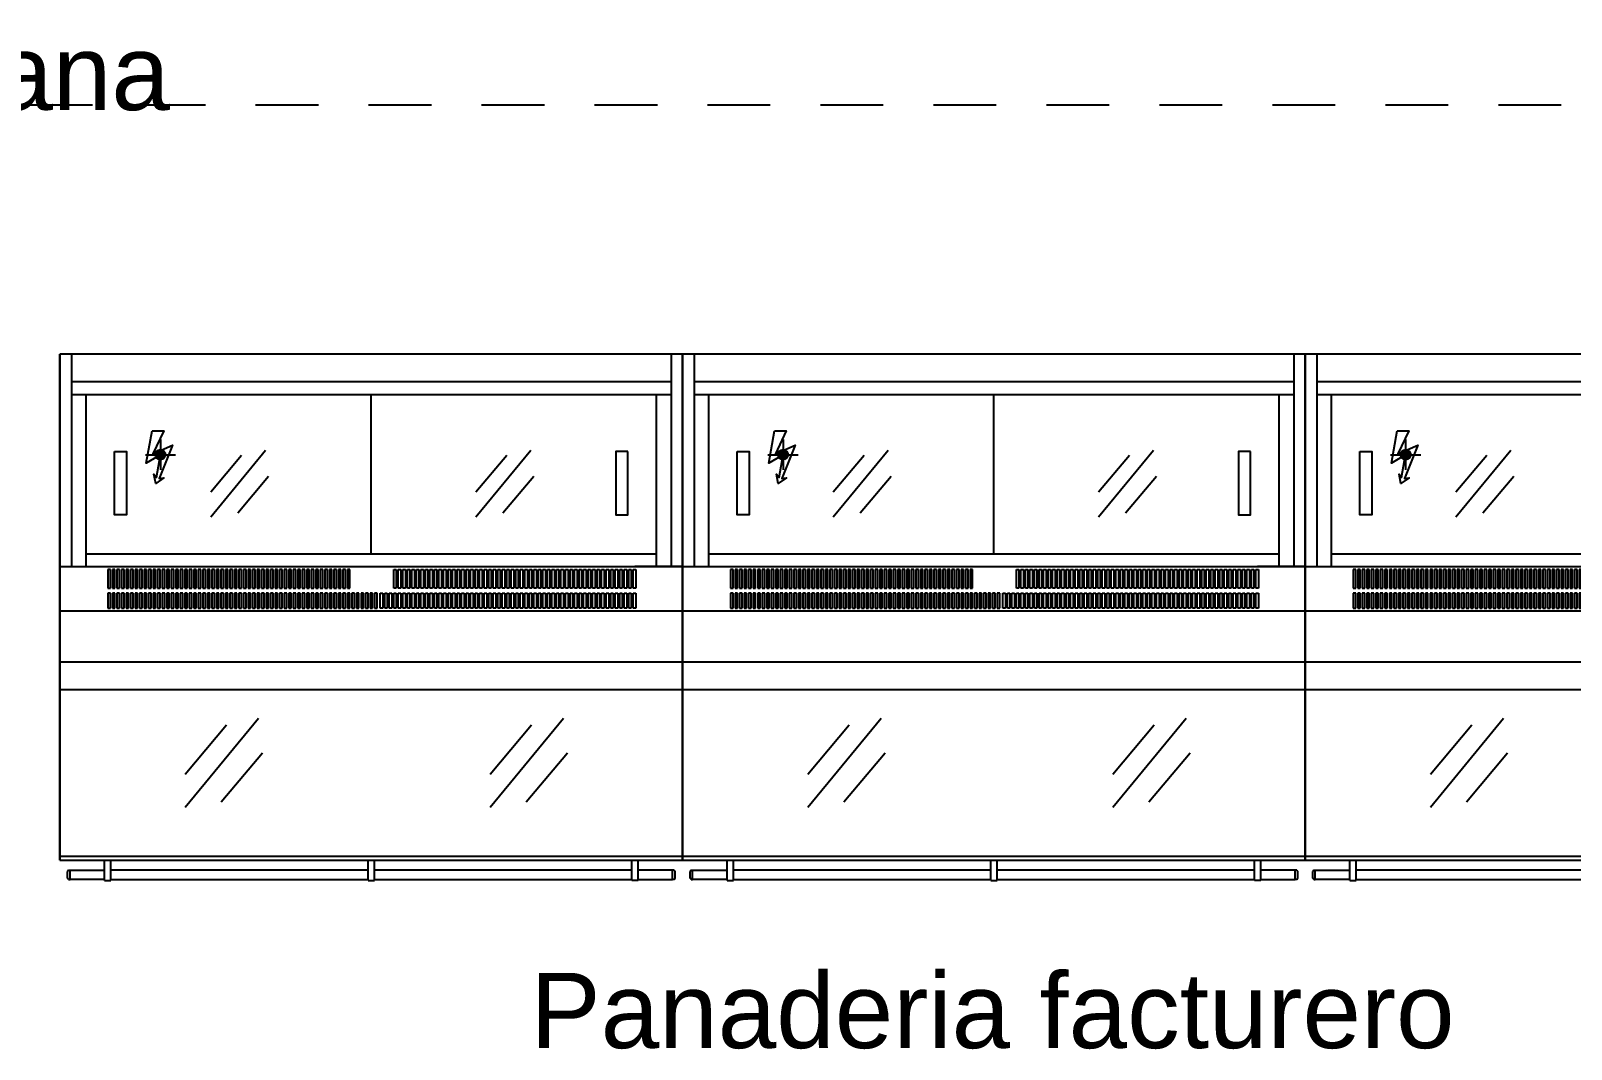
# Model space of a CAD drawing. Header units: metres. Extents: x 95 to 486, y 2972 to 3465.
# Drawn here: x 220.116 to 223.184, y 3396.974 to 3399.003 of the extents above; entities that cross this region are included whole.
import ezdxf

# ---------------------------------------------------------------- set-up
doc = ezdxf.new("R2010")
doc.units = ezdxf.units.M
doc.linetypes.add('HIDDEN2', pattern=[0.1875, 0.125, -0.0625])
for name, color, linetype in [('0_MUROS', 7, 'Continuous'), ('IMS - ELECTRICITY', 10, 'Continuous'), ('IMS - EQUIPOS', 123, 'Continuous')]:
    doc.layers.add(name, color=color, linetype=linetype)

# ---------------------------------------------------------------- blocks, each defined once
blk = doc.blocks.new('IMS POWER')
at = {"layer": 'IMS - ELECTRICITY'}
h = blk.add_hatch(dxfattribs=at)
h.set_pattern_fill('ANSI31', color=256, scale=10, style=0)
h.set_pattern_definition([(45, (-147, 220), (-0.8838835, 0.8838835), [])])
edge = h.paths.add_edge_path()
edge.add_arc((0, 0), 10, 0, 360)
for p, q in [((-30, 0), (30, 0)), ((0, 30), (0, -30))]:
    blk.add_line(p, q, dxfattribs=at)
blk.add_lwpolyline([(-16.7, 47.6), (6.5, 47.6), (-15.3, 1.6), (24.2, 18.8), (-2.5, -47.4), (7, -46), (-9.4, -57.6), (-12.9, -39), (-8, -45.2), (0, 0), (-28.4, -16.7), (-16.7, 47.6)], dxfattribs=at)
blk.add_circle((0, 0), 10, dxfattribs=at)
blk = doc.blocks.new('NWL DRY CAKE S O PREMIUM HOT 1240')
at = {"layer": 'IMS - EQUIPOS'}
for p, q in [((1240, 0), (0, 0)), ((0, 0), (0, -1008)), ((0, -1008), (0, 0)), ((23, 0), (23, -423)), ((23, 0), (23, -80)), ((1217, 0), (1217, -423)), ((1240, -1008), (1240, 0)), ((1240, -968), (1240, 0)), ((1217, -55), (23, -55)), ((23, -80), (1217, -80)), ((52, -423), (52, -80)), ((620, -398), (620, -80)), ((1188, -423), (1188, -80)), ((300.1, -324), (409.6, -190.8)), ((300.1, -274.3), (361.8, -200.7)), ((828.4, -324), (937.9, -190.8)), ((828.4, -274.3), (890.1, -200.7)), ((353.9, -316), (415.6, -242.5)), ((882.2, -316), (943.9, -242.5)), ((1188, -398), (52, -398)), ((0, -423), (1240, -423)), ((100.5, -429), (95.5, -429)), ((95.5, -429), (95.5, -466)), ((100.5, -466), (100.5, -429)), ((109.5, -429), (104.5, -429)), ((104.5, -429), (104.5, -466)), ((109.5, -466), (109.5, -429)), ((118.5, -429), (113.5, -429)), ((113.5, -429), (113.5, -466)), ((118.5, -466), (118.5, -429)), ((127.5, -429), (122.5, -429)), ((122.5, -429), (122.5, -466)), ((127.5, -466), (127.5, -429)), ((136.5, -429), (131.5, -429)), ((131.5, -429), (131.5, -466)), ((136.5, -466), (136.5, -429)), ((145.5, -429), (140.5, -429)), ((140.5, -429), (140.5, -466)), ((145.5, -466), (145.5, -429)), ((154.5, -429), (149.5, -429)), ((149.5, -429), (149.5, -466)), ((154.5, -466), (154.5, -429)), ((163.5, -429), (158.5, -429)), ((158.5, -429), (158.5, -466)), ((163.5, -466), (163.5, -429)), ((172.5, -429), (167.5, -429)), ((167.5, -429), (167.5, -466)), ((172.5, -466), (172.5, -429)), ((181.5, -429), (176.5, -429)), ((176.5, -429), (176.5, -466)), ((181.5, -466), (181.5, -429)), ((190.5, -429), (185.5, -429)), ((185.5, -429), (185.5, -466)), ((190.5, -466), (190.5, -429)), ((199.5, -429), (194.5, -429)), ((194.5, -429), (194.5, -466)), ((199.5, -466), (199.5, -429)), ((208.5, -429), (203.5, -429)), ((203.5, -429), (203.5, -466)), ((208.5, -466), (208.5, -429)), ((217.5, -429), (212.5, -429)), ((212.5, -429), (212.5, -466)), ((217.5, -466), (217.5, -429)), ((226.5, -429), (221.5, -429)), ((221.5, -429), (221.5, -466)), ((226.5, -466), (226.5, -429)), ((235.5, -429), (230.5, -429)), ((230.5, -429), (230.5, -466)), ((235.5, -466), (235.5, -429)), ((244.5, -429), (239.5, -429)), ((239.5, -429), (239.5, -466)), ((244.5, -466), (244.5, -429)), ((253.5, -429), (248.5, -429)), ((248.5, -429), (248.5, -466)), ((253.5, -466), (253.5, -429)), ((262.5, -429), (257.5, -429)), ((257.5, -429), (257.5, -466)), ((262.5, -466), (262.5, -429)), ((271.5, -429), (266.5, -429)), ((266.5, -429), (266.5, -466)), ((271.5, -466), (271.5, -429)), ((280.5, -429), (275.5, -429)), ((275.5, -429), (275.5, -466)), ((280.5, -466), (280.5, -429)), ((289.5, -429), (284.5, -429)), ((284.5, -429), (284.5, -466)), ((289.5, -466), (289.5, -429)), ((298.5, -429), (293.5, -429)), ((293.5, -429), (293.5, -466)), ((298.5, -466), (298.5, -429)), ((307.5, -429), (302.5, -429)), ((302.5, -429), (302.5, -466)), ((307.5, -466), (307.5, -429)), ((316.5, -429), (311.5, -429)), ((311.5, -429), (311.5, -466)), ((316.5, -466), (316.5, -429)), ((325.5, -429), (320.5, -429)), ((320.5, -429), (320.5, -466)), ((325.5, -466), (325.5, -429)), ((334.5, -429), (329.5, -429)), ((329.5, -429), (329.5, -466)), ((334.5, -466), (334.5, -429)), ((343.5, -429), (338.5, -429)), ((338.5, -429), (338.5, -466)), ((343.5, -466), (343.5, -429)), ((352.5, -429), (347.5, -429)), ((347.5, -429), (347.5, -466)), ((352.5, -466), (352.5, -429)), ((361.5, -429), (356.5, -429)), ((356.5, -429), (356.5, -466)), ((361.5, -466), (361.5, -429)), ((370.5, -429), (365.5, -429)), ((365.5, -429), (365.5, -466)), ((370.5, -466), (370.5, -429)), ((379.5, -429), (374.5, -429)), ((374.5, -429), (374.5, -466)), ((379.5, -466), (379.5, -429)), ((388.5, -429), (383.5, -429)), ((383.5, -429), (383.5, -466)), ((388.5, -466), (388.5, -429)), ((397.5, -429), (392.5, -429)), ((392.5, -429), (392.5, -466)), ((397.5, -466), (397.5, -429)), ((406.5, -429), (401.5, -429)), ((401.5, -429), (401.5, -466)), ((406.5, -466), (406.5, -429)), ((415.5, -429), (410.5, -429)), ((410.5, -429), (410.5, -466)), ((415.5, -466), (415.5, -429)), ((424.5, -429), (419.5, -429)), ((419.5, -429), (419.5, -466)), ((424.5, -466), (424.5, -429)), ((433.5, -429), (428.5, -429)), ((428.5, -429), (428.5, -466)), ((433.5, -466), (433.5, -429)), ((442.5, -429), (437.5, -429)), ((437.5, -429), (437.5, -466)), ((442.5, -466), (442.5, -429)), ((451.5, -429), (446.5, -429)), ((446.5, -429), (446.5, -466)), ((451.5, -466), (451.5, -429)), ((460.5, -429), (455.5, -429)), ((455.5, -429), (455.5, -466)), ((460.5, -466), (460.5, -429)), ((469.5, -429), (464.5, -429)), ((464.5, -429), (464.5, -466)), ((469.5, -466), (469.5, -429)), ((478.5, -429), (473.5, -429)), ((473.5, -429), (473.5, -466)), ((478.5, -466), (478.5, -429)), ((487.5, -429), (482.5, -429)), ((482.5, -429), (482.5, -466)), ((487.5, -466), (487.5, -429)), ((496.5, -429), (491.5, -429)), ((491.5, -429), (491.5, -466)), ((496.5, -466), (496.5, -429)), ((505.5, -429), (500.5, -429)), ((500.5, -429), (500.5, -466)), ((505.5, -466), (505.5, -429)), ((514.5, -429), (509.5, -429)), ((509.5, -429), (509.5, -466)), ((514.5, -466), (514.5, -429)), ((523.5, -429), (518.5, -429)), ((518.5, -429), (518.5, -466)), ((523.5, -466), (523.5, -429)), ((532.5, -429), (527.5, -429)), ((527.5, -429), (527.5, -466)), ((532.5, -466), (532.5, -429)), ((541.5, -429), (536.5, -429)), ((536.5, -429), (536.5, -466)), ((541.5, -466), (541.5, -429)), ((550.5, -429), (545.5, -429)), ((545.5, -429), (545.5, -466)), ((550.5, -466), (550.5, -429)), ((559.5, -429), (554.5, -429)), ((554.5, -429), (554.5, -466)), ((559.5, -466), (559.5, -429)), ((568.5, -429), (563.5, -429)), ((563.5, -429), (563.5, -466)), ((568.5, -466), (568.5, -429)), ((577.5, -429), (572.5, -429)), ((572.5, -429), (572.5, -466)), ((577.5, -466), (577.5, -429)), ((664.8, -466), (664.8, -429)), ((664.8, -429), (669.8, -429)), ((669.8, -429), (669.8, -466)), ((673.8, -466), (673.8, -429)), ((673.8, -429), (678.8, -429)), ((678.8, -429), (678.8, -466)), ((682.8, -466), (682.8, -429)), ((682.8, -429), (687.8, -429)), ((687.8, -429), (687.8, -466)), ((691.8, -466), (691.8, -429)), ((691.8, -429), (696.8, -429)), ((696.8, -429), (696.8, -466)), ((700.8, -466), (700.8, -429)), ((700.8, -429), (705.8, -429)), ((705.8, -429), (705.8, -466)), ((709.8, -466), (709.8, -429)), ((709.8, -429), (714.8, -429)), ((714.8, -429), (714.8, -466)), ((718.8, -466), (718.8, -429)), ((718.8, -429), (723.8, -429)), ((723.8, -429), (723.8, -466)), ((727.8, -466), (727.8, -429)), ((727.8, -429), (732.8, -429)), ((732.8, -429), (732.8, -466)), ((736.8, -466), (736.8, -429)), ((736.8, -429), (741.8, -429)), ((741.8, -429), (741.8, -466)), ((745.8, -466), (745.8, -429)), ((745.8, -429), (750.8, -429)), ((750.8, -429), (750.8, -466)), ((754.8, -466), (754.8, -429)), ((754.8, -429), (759.8, -429)), ((759.8, -429), (759.8, -466)), ((763.8, -466), (763.8, -429)), ((763.8, -429), (768.8, -429)), ((768.8, -429), (768.8, -466)), ((772.8, -466), (772.8, -429)), ((772.8, -429), (777.8, -429)), ((777.8, -429), (777.8, -466)), ((781.8, -466), (781.8, -429)), ((781.8, -429), (786.8, -429)), ((786.8, -429), (786.8, -466)), ((790.8, -466), (790.8, -429)), ((790.8, -429), (795.8, -429)), ((795.8, -429), (795.8, -466)), ((799.8, -466), (799.8, -429)), ((799.8, -429), (804.8, -429)), ((804.8, -429), (804.8, -466)), ((808.8, -466), (808.8, -429)), ((808.8, -429), (813.8, -429)), ((813.8, -429), (813.8, -466)), ((817.8, -466), (817.8, -429)), ((817.8, -429), (822.8, -429)), ((822.8, -429), (822.8, -466)), ((826.8, -466), (826.8, -429)), ((826.8, -429), (831.8, -429)), ((831.8, -429), (831.8, -466)), ((835.8, -466), (835.8, -429)), ((835.8, -429), (840.8, -429)), ((840.8, -429), (840.8, -466)), ((844.8, -466), (844.8, -429)), ((844.8, -429), (849.8, -429)), ((849.8, -429), (849.8, -466)), ((853.8, -466), (853.8, -429)), ((853.8, -429), (858.8, -429)), ((858.8, -429), (858.8, -466)), ((862.8, -466), (862.8, -429)), ((862.8, -429), (867.8, -429)), ((867.8, -429), (867.8, -466)), ((871.8, -466), (871.8, -429)), ((871.8, -429), (876.8, -429)), ((876.8, -429), (876.8, -466)), ((880.8, -466), (880.8, -429)), ((880.8, -429), (885.8, -429)), ((885.8, -429), (885.8, -466)), ((889.8, -466), (889.8, -429)), ((889.8, -429), (894.8, -429)), ((894.8, -429), (894.8, -466)), ((898.8, -466), (898.8, -429)), ((898.8, -429), (903.8, -429)), ((903.8, -429), (903.8, -466)), ((907.8, -466), (907.8, -429)), ((907.8, -429), (912.8, -429)), ((912.8, -429), (912.8, -466)), ((916.8, -466), (916.8, -429)), ((916.8, -429), (921.8, -429)), ((921.8, -429), (921.8, -466)), ((925.8, -466), (925.8, -429)), ((925.8, -429), (930.8, -429)), ((930.8, -429), (930.8, -466)), ((934.8, -466), (934.8, -429)), ((934.8, -429), (939.8, -429)), ((939.8, -429), (939.8, -466)), ((943.8, -466), (943.8, -429)), ((943.8, -429), (948.8, -429)), ((948.8, -429), (948.8, -466)), ((952.8, -466), (952.8, -429)), ((952.8, -429), (957.8, -429)), ((957.8, -429), (957.8, -466)), ((961.8, -466), (961.8, -429)), ((961.8, -429), (966.8, -429)), ((966.8, -429), (966.8, -466)), ((970.8, -466), (970.8, -429)), ((970.8, -429), (975.8, -429)), ((975.8, -429), (975.8, -466)), ((979.8, -466), (979.8, -429)), ((979.8, -429), (984.8, -429)), ((984.8, -429), (984.8, -466)), ((988.8, -466), (988.8, -429)), ((988.8, -429), (993.8, -429)), ((993.8, -429), (993.8, -466)), ((997.8, -466), (997.8, -429)), ((997.8, -429), (1002.8, -429)), ((1002.8, -429), (1002.8, -466)), ((1006.8, -466), (1006.8, -429)), ((1006.8, -429), (1011.8, -429)), ((1011.8, -429), (1011.8, -466)), ((1015.8, -466), (1015.8, -429)), ((1015.8, -429), (1020.8, -429)), ((1020.8, -429), (1020.8, -466)), ((1024.8, -466), (1024.8, -429)), ((1024.8, -429), (1029.8, -429)), ((1029.8, -429), (1029.8, -466)), ((1033.8, -466), (1033.8, -429)), ((1033.8, -429), (1038.8, -429)), ((1038.8, -429), (1038.8, -466)), ((1042.8, -466), (1042.8, -429)), ((1042.8, -429), (1047.8, -429)), ((1047.8, -429), (1047.8, -466)), ((1051.8, -466), (1051.8, -429)), ((1051.8, -429), (1056.8, -429)), ((1056.8, -429), (1056.8, -466)), ((1060.8, -466), (1060.8, -429)), ((1060.8, -429), (1065.8, -429)), ((1065.8, -429), (1065.8, -466)), ((1069.8, -466), (1069.8, -429)), ((1069.8, -429), (1074.8, -429)), ((1074.8, -429), (1074.8, -466)), ((1078.8, -466), (1078.8, -429)), ((1078.8, -429), (1083.8, -429)), ((1083.8, -429), (1083.8, -466)), ((1087.8, -466), (1087.8, -429)), ((1087.8, -429), (1092.8, -429)), ((1092.8, -429), (1092.8, -466)), ((1096.8, -466), (1096.8, -429)), ((1096.8, -429), (1101.8, -429)), ((1101.8, -429), (1101.8, -466)), ((1105.8, -466), (1105.8, -429)), ((1105.8, -429), (1110.8, -429)), ((1110.8, -429), (1110.8, -466)), ((1114.8, -466), (1114.8, -429)), ((1114.8, -429), (1119.8, -429)), ((1119.8, -429), (1119.8, -466)), ((1123.8, -466), (1123.8, -429)), ((1123.8, -429), (1128.8, -429)), ((1128.8, -429), (1128.8, -466)), ((1132.8, -466), (1132.8, -429)), ((1132.8, -429), (1137.8, -429)), ((1137.8, -429), (1137.8, -466)), ((1141.8, -466), (1141.8, -429)), ((1141.8, -429), (1146.8, -429)), ((1240, -423), (1145, -423)), ((1146.8, -429), (1146.8, -466)), ((95.5, -466), (100.5, -466)), ((100.5, -476), (95.5, -476)), ((95.5, -476), (95.5, -506)), ((100.5, -506), (100.5, -476)), ((104.5, -466), (109.5, -466)), ((109.5, -476), (104.5, -476)), ((104.5, -476), (104.5, -506)), ((109.5, -506), (109.5, -476)), ((113.5, -466), (118.5, -466)), ((118.5, -476), (113.5, -476)), ((113.5, -476), (113.5, -506)), ((118.5, -506), (118.5, -476)), ((122.5, -466), (127.5, -466)), ((127.5, -476), (122.5, -476)), ((122.5, -476), (122.5, -506)), ((127.5, -506), (127.5, -476)), ((131.5, -466), (136.5, -466)), ((136.5, -476), (131.5, -476)), ((131.5, -476), (131.5, -506)), ((136.5, -506), (136.5, -476)), ((140.5, -466), (145.5, -466)), ((145.5, -476), (140.5, -476)), ((140.5, -476), (140.5, -506)), ((145.5, -506), (145.5, -476)), ((149.5, -466), (154.5, -466)), ((154.5, -476), (149.5, -476)), ((149.5, -476), (149.5, -506)), ((154.5, -506), (154.5, -476)), ((158.5, -466), (163.5, -466)), ((163.5, -476), (158.5, -476)), ((158.5, -476), (158.5, -506)), ((163.5, -506), (163.5, -476)), ((167.5, -466), (172.5, -466)), ((172.5, -476), (167.5, -476)), ((167.5, -476), (167.5, -506)), ((172.5, -506), (172.5, -476)), ((176.5, -466), (181.5, -466)), ((181.5, -476), (176.5, -476)), ((176.5, -476), (176.5, -506)), ((181.5, -506), (181.5, -476)), ((185.5, -466), (190.5, -466)), ((190.5, -476), (185.5, -476)), ((185.5, -476), (185.5, -506)), ((190.5, -506), (190.5, -476)), ((194.5, -466), (199.5, -466)), ((199.5, -476), (194.5, -476)), ((194.5, -476), (194.5, -506)), ((199.5, -506), (199.5, -476)), ((203.5, -466), (208.5, -466)), ((208.5, -476), (203.5, -476)), ((203.5, -476), (203.5, -506)), ((208.5, -506), (208.5, -476)), ((212.5, -466), (217.5, -466)), ((217.5, -476), (212.5, -476)), ((212.5, -476), (212.5, -506)), ((217.5, -506), (217.5, -476)), ((221.5, -466), (226.5, -466)), ((226.5, -476), (221.5, -476)), ((221.5, -476), (221.5, -506)), ((226.5, -506), (226.5, -476)), ((230.5, -466), (235.5, -466)), ((235.5, -476), (230.5, -476)), ((230.5, -476), (230.5, -506)), ((235.5, -506), (235.5, -476)), ((239.5, -466), (244.5, -466)), ((244.5, -476), (239.5, -476)), ((239.5, -476), (239.5, -506)), ((244.5, -506), (244.5, -476)), ((248.5, -466), (253.5, -466)), ((253.5, -476), (248.5, -476)), ((248.5, -476), (248.5, -506)), ((253.5, -506), (253.5, -476)), ((257.5, -466), (262.5, -466)), ((262.5, -476), (257.5, -476)), ((257.5, -476), (257.5, -506)), ((262.5, -506), (262.5, -476)), ((266.5, -466), (271.5, -466)), ((271.5, -476), (266.5, -476)), ((266.5, -476), (266.5, -506)), ((271.5, -506), (271.5, -476)), ((275.5, -466), (280.5, -466)), ((280.5, -476), (275.5, -476)), ((275.5, -476), (275.5, -506)), ((280.5, -506), (280.5, -476)), ((284.5, -466), (289.5, -466)), ((289.5, -476), (284.5, -476)), ((284.5, -476), (284.5, -506)), ((289.5, -506), (289.5, -476)), ((293.5, -466), (298.5, -466)), ((298.5, -476), (293.5, -476)), ((293.5, -476), (293.5, -506)), ((298.5, -506), (298.5, -476)), ((302.5, -466), (307.5, -466)), ((307.5, -476), (302.5, -476)), ((302.5, -476), (302.5, -506)), ((307.5, -506), (307.5, -476)), ((311.5, -466), (316.5, -466)), ((316.5, -476), (311.5, -476)), ((311.5, -476), (311.5, -506)), ((316.5, -506), (316.5, -476)), ((320.5, -466), (325.5, -466)), ((325.5, -476), (320.5, -476)), ((320.5, -476), (320.5, -506)), ((325.5, -506), (325.5, -476)), ((329.5, -466), (334.5, -466)), ((334.5, -476), (329.5, -476)), ((329.5, -476), (329.5, -506)), ((334.5, -506), (334.5, -476)), ((338.5, -466), (343.5, -466)), ((343.5, -476), (338.5, -476)), ((338.5, -476), (338.5, -506)), ((343.5, -506), (343.5, -476)), ((347.5, -466), (352.5, -466)), ((352.5, -476), (347.5, -476)), ((347.5, -476), (347.5, -506)), ((352.5, -506), (352.5, -476)), ((356.5, -466), (361.5, -466)), ((361.5, -476), (356.5, -476)), ((356.5, -476), (356.5, -506)), ((361.5, -506), (361.5, -476)), ((365.5, -466), (370.5, -466)), ((370.5, -476), (365.5, -476)), ((365.5, -476), (365.5, -506)), ((370.5, -506), (370.5, -476)), ((374.5, -466), (379.5, -466)), ((379.5, -476), (374.5, -476)), ((374.5, -476), (374.5, -506)), ((379.5, -506), (379.5, -476)), ((383.5, -466), (388.5, -466)), ((388.5, -476), (383.5, -476)), ((383.5, -476), (383.5, -506)), ((388.5, -506), (388.5, -476)), ((392.5, -466), (397.5, -466)), ((397.5, -476), (392.5, -476)), ((392.5, -476), (392.5, -506)), ((397.5, -506), (397.5, -476)), ((401.5, -466), (406.5, -466)), ((406.5, -476), (401.5, -476)), ((401.5, -476), (401.5, -506)), ((406.5, -506), (406.5, -476)), ((410.5, -466), (415.5, -466)), ((415.5, -476), (410.5, -476)), ((410.5, -476), (410.5, -506)), ((415.5, -506), (415.5, -476)), ((419.5, -466), (424.5, -466)), ((424.5, -476), (419.5, -476)), ((419.5, -476), (419.5, -506)), ((424.5, -506), (424.5, -476)), ((428.5, -466), (433.5, -466)), ((433.5, -476), (428.5, -476)), ((428.5, -476), (428.5, -506)), ((433.5, -506), (433.5, -476)), ((437.5, -466), (442.5, -466)), ((442.5, -476), (437.5, -476)), ((437.5, -476), (437.5, -506)), ((442.5, -506), (442.5, -476)), ((446.5, -466), (451.5, -466)), ((451.5, -476), (446.5, -476)), ((446.5, -476), (446.5, -506)), ((451.5, -506), (451.5, -476)), ((455.5, -466), (460.5, -466)), ((460.5, -476), (455.5, -476)), ((455.5, -476), (455.5, -506)), ((460.5, -506), (460.5, -476)), ((464.5, -466), (469.5, -466)), ((469.5, -476), (464.5, -476)), ((464.5, -476), (464.5, -506)), ((469.5, -506), (469.5, -476)), ((473.5, -466), (478.5, -466)), ((478.5, -476), (473.5, -476)), ((473.5, -476), (473.5, -506)), ((478.5, -506), (478.5, -476)), ((482.5, -466), (487.5, -466)), ((487.5, -476), (482.5, -476)), ((482.5, -476), (482.5, -506)), ((487.5, -506), (487.5, -476)), ((491.5, -466), (496.5, -466)), ((496.5, -476), (491.5, -476)), ((491.5, -476), (491.5, -506)), ((496.5, -506), (496.5, -476)), ((500.5, -466), (505.5, -466)), ((505.5, -476), (500.5, -476)), ((500.5, -476), (500.5, -506)), ((505.5, -506), (505.5, -476)), ((509.5, -466), (514.5, -466)), ((514.5, -476), (509.5, -476)), ((509.5, -476), (509.5, -506)), ((514.5, -506), (514.5, -476)), ((518.5, -466), (523.5, -466)), ((523.5, -476), (518.5, -476)), ((518.5, -476), (518.5, -506)), ((523.5, -506), (523.5, -476)), ((527.5, -466), (532.5, -466)), ((532.5, -476), (527.5, -476)), ((527.5, -476), (527.5, -506)), ((532.5, -506), (532.5, -476)), ((536.5, -466), (541.5, -466)), ((541.5, -476), (536.5, -476)), ((536.5, -476), (536.5, -506)), ((541.5, -506), (541.5, -476)), ((545.5, -466), (550.5, -466)), ((550.5, -476), (545.5, -476)), ((545.5, -476), (545.5, -506)), ((550.5, -506), (550.5, -476)), ((554.5, -466), (559.5, -466)), ((559.5, -476), (554.5, -476)), ((554.5, -476), (554.5, -506)), ((559.5, -506), (559.5, -476)), ((563.5, -466), (568.5, -466)), ((568.5, -476), (563.5, -476)), ((563.5, -476), (563.5, -506)), ((568.5, -506), (568.5, -476)), ((572.5, -466), (577.5, -466)), ((577.5, -476), (572.5, -476)), ((572.5, -476), (572.5, -506)), ((577.5, -506), (577.5, -476)), ((586.5, -476), (581.5, -476)), ((581.5, -476), (581.5, -506)), ((586.5, -506), (586.5, -476)), ((595.5, -476), (590.5, -476)), ((590.5, -476), (590.5, -506)), ((595.5, -506), (595.5, -476)), ((604.5, -476), (599.5, -476)), ((599.5, -476), (599.5, -506)), ((604.5, -506), (604.5, -476)), ((613.5, -476), (608.5, -476)), ((608.5, -476), (608.5, -506)), ((613.5, -506), (613.5, -476)), ((622.5, -476), (617.5, -476)), ((617.5, -476), (617.5, -506)), ((622.5, -506), (622.5, -476)), ((631.5, -476), (626.5, -476)), ((626.5, -476), (626.5, -506)), ((631.5, -506), (631.5, -476)), ((637.8, -506), (637.8, -476)), ((637.8, -476), (642.8, -476)), ((642.8, -476), (642.8, -506)), ((646.8, -506), (646.8, -476)), ((646.8, -476), (651.8, -476)), ((651.8, -476), (651.8, -506)), ((655.8, -506), (655.8, -476)), ((655.8, -476), (660.8, -476)), ((660.8, -476), (660.8, -506)), ((669.8, -466), (664.8, -466)), ((664.8, -506), (664.8, -476)), ((664.8, -476), (669.8, -476)), ((669.8, -476), (669.8, -506)), ((678.8, -466), (673.8, -466)), ((673.8, -506), (673.8, -476)), ((673.8, -476), (678.8, -476)), ((678.8, -476), (678.8, -506)), ((687.8, -466), (682.8, -466)), ((682.8, -506), (682.8, -476)), ((682.8, -476), (687.8, -476)), ((687.8, -476), (687.8, -506)), ((696.8, -466), (691.8, -466)), ((691.8, -506), (691.8, -476)), ((691.8, -476), (696.8, -476)), ((696.8, -476), (696.8, -506)), ((705.8, -466), (700.8, -466)), ((700.8, -506), (700.8, -476)), ((700.8, -476), (705.8, -476)), ((705.8, -476), (705.8, -506)), ((714.8, -466), (709.8, -466)), ((709.8, -506), (709.8, -476)), ((709.8, -476), (714.8, -476)), ((714.8, -476), (714.8, -506)), ((723.8, -466), (718.8, -466)), ((718.8, -506), (718.8, -476)), ((718.8, -476), (723.8, -476)), ((723.8, -476), (723.8, -506)), ((732.8, -466), (727.8, -466)), ((727.8, -506), (727.8, -476)), ((727.8, -476), (732.8, -476)), ((732.8, -476), (732.8, -506)), ((741.8, -466), (736.8, -466)), ((736.8, -506), (736.8, -476)), ((736.8, -476), (741.8, -476)), ((741.8, -476), (741.8, -506)), ((750.8, -466), (745.8, -466)), ((745.8, -506), (745.8, -476)), ((745.8, -476), (750.8, -476)), ((750.8, -476), (750.8, -506)), ((759.8, -466), (754.8, -466)), ((754.8, -506), (754.8, -476)), ((754.8, -476), (759.8, -476)), ((759.8, -476), (759.8, -506)), ((768.8, -466), (763.8, -466)), ((763.8, -506), (763.8, -476)), ((763.8, -476), (768.8, -476)), ((768.8, -476), (768.8, -506)), ((777.8, -466), (772.8, -466)), ((772.8, -506), (772.8, -476)), ((772.8, -476), (777.8, -476)), ((777.8, -476), (777.8, -506)), ((786.8, -466), (781.8, -466)), ((781.8, -506), (781.8, -476)), ((781.8, -476), (786.8, -476)), ((786.8, -476), (786.8, -506)), ((795.8, -466), (790.8, -466)), ((790.8, -506), (790.8, -476)), ((790.8, -476), (795.8, -476)), ((795.8, -476), (795.8, -506)), ((804.8, -466), (799.8, -466)), ((799.8, -506), (799.8, -476)), ((799.8, -476), (804.8, -476)), ((804.8, -476), (804.8, -506)), ((813.8, -466), (808.8, -466)), ((808.8, -506), (808.8, -476)), ((808.8, -476), (813.8, -476)), ((813.8, -476), (813.8, -506)), ((822.8, -466), (817.8, -466)), ((817.8, -506), (817.8, -476)), ((817.8, -476), (822.8, -476)), ((822.8, -476), (822.8, -506)), ((831.8, -466), (826.8, -466)), ((826.8, -506), (826.8, -476)), ((826.8, -476), (831.8, -476)), ((831.8, -476), (831.8, -506)), ((840.8, -466), (835.8, -466)), ((835.8, -506), (835.8, -476)), ((835.8, -476), (840.8, -476)), ((840.8, -476), (840.8, -506)), ((849.8, -466), (844.8, -466)), ((844.8, -506), (844.8, -476)), ((844.8, -476), (849.8, -476)), ((849.8, -476), (849.8, -506)), ((858.8, -466), (853.8, -466)), ((853.8, -506), (853.8, -476)), ((853.8, -476), (858.8, -476)), ((858.8, -476), (858.8, -506)), ((867.8, -466), (862.8, -466)), ((862.8, -506), (862.8, -476)), ((862.8, -476), (867.8, -476)), ((867.8, -476), (867.8, -506)), ((876.8, -466), (871.8, -466)), ((871.8, -506), (871.8, -476)), ((871.8, -476), (876.8, -476)), ((876.8, -476), (876.8, -506)), ((885.8, -466), (880.8, -466)), ((880.8, -506), (880.8, -476)), ((880.8, -476), (885.8, -476)), ((885.8, -476), (885.8, -506)), ((894.8, -466), (889.8, -466)), ((889.8, -506), (889.8, -476)), ((889.8, -476), (894.8, -476)), ((894.8, -476), (894.8, -506)), ((903.8, -466), (898.8, -466)), ((898.8, -506), (898.8, -476)), ((898.8, -476), (903.8, -476)), ((903.8, -476), (903.8, -506)), ((912.8, -466), (907.8, -466)), ((907.8, -506), (907.8, -476)), ((907.8, -476), (912.8, -476)), ((912.8, -476), (912.8, -506)), ((921.8, -466), (916.8, -466)), ((916.8, -506), (916.8, -476)), ((916.8, -476), (921.8, -476)), ((921.8, -476), (921.8, -506)), ((930.8, -466), (925.8, -466)), ((925.8, -506), (925.8, -476)), ((925.8, -476), (930.8, -476)), ((930.8, -476), (930.8, -506)), ((939.8, -466), (934.8, -466)), ((934.8, -506), (934.8, -476)), ((934.8, -476), (939.8, -476)), ((939.8, -476), (939.8, -506)), ((948.8, -466), (943.8, -466)), ((943.8, -506), (943.8, -476)), ((943.8, -476), (948.8, -476)), ((948.8, -476), (948.8, -506)), ((957.8, -466), (952.8, -466)), ((952.8, -506), (952.8, -476)), ((952.8, -476), (957.8, -476)), ((957.8, -476), (957.8, -506)), ((966.8, -466), (961.8, -466)), ((961.8, -506), (961.8, -476)), ((961.8, -476), (966.8, -476)), ((966.8, -476), (966.8, -506)), ((975.8, -466), (970.8, -466)), ((970.8, -506), (970.8, -476)), ((970.8, -476), (975.8, -476)), ((975.8, -476), (975.8, -506)), ((984.8, -466), (979.8, -466)), ((979.8, -506), (979.8, -476)), ((979.8, -476), (984.8, -476)), ((984.8, -476), (984.8, -506)), ((993.8, -466), (988.8, -466)), ((988.8, -506), (988.8, -476)), ((988.8, -476), (993.8, -476)), ((993.8, -476), (993.8, -506)), ((1002.8, -466), (997.8, -466)), ((997.8, -506), (997.8, -476)), ((997.8, -476), (1002.8, -476)), ((1002.8, -476), (1002.8, -506)), ((1011.8, -466), (1006.8, -466)), ((1006.8, -506), (1006.8, -476)), ((1006.8, -476), (1011.8, -476)), ((1011.8, -476), (1011.8, -506)), ((1020.8, -466), (1015.8, -466)), ((1015.8, -506), (1015.8, -476)), ((1015.8, -476), (1020.8, -476)), ((1020.8, -476), (1020.8, -506)), ((1029.8, -466), (1024.8, -466)), ((1024.8, -506), (1024.8, -476)), ((1024.8, -476), (1029.8, -476)), ((1029.8, -476), (1029.8, -506)), ((1038.8, -466), (1033.8, -466)), ((1033.8, -506), (1033.8, -476)), ((1033.8, -476), (1038.8, -476)), ((1038.8, -476), (1038.8, -506)), ((1047.8, -466), (1042.8, -466)), ((1042.8, -506), (1042.8, -476)), ((1042.8, -476), (1047.8, -476)), ((1047.8, -476), (1047.8, -506)), ((1056.8, -466), (1051.8, -466)), ((1051.8, -506), (1051.8, -476)), ((1051.8, -476), (1056.8, -476)), ((1056.8, -476), (1056.8, -506)), ((1065.8, -466), (1060.8, -466)), ((1060.8, -506), (1060.8, -476)), ((1060.8, -476), (1065.8, -476)), ((1065.8, -476), (1065.8, -506)), ((1074.8, -466), (1069.8, -466)), ((1069.8, -506), (1069.8, -476)), ((1069.8, -476), (1074.8, -476)), ((1074.8, -476), (1074.8, -506)), ((1083.8, -466), (1078.8, -466)), ((1078.8, -506), (1078.8, -476)), ((1078.8, -476), (1083.8, -476)), ((1083.8, -476), (1083.8, -506)), ((1092.8, -466), (1087.8, -466)), ((1087.8, -506), (1087.8, -476)), ((1087.8, -476), (1092.8, -476)), ((1092.8, -476), (1092.8, -506)), ((1101.8, -466), (1096.8, -466)), ((1096.8, -506), (1096.8, -476)), ((1096.8, -476), (1101.8, -476)), ((1101.8, -476), (1101.8, -506)), ((1110.8, -466), (1105.8, -466)), ((1105.8, -506), (1105.8, -476)), ((1105.8, -476), (1110.8, -476)), ((1110.8, -476), (1110.8, -506)), ((1119.8, -466), (1114.8, -466)), ((1114.8, -506), (1114.8, -476)), ((1114.8, -476), (1119.8, -476)), ((1119.8, -476), (1119.8, -506)), ((1128.8, -466), (1123.8, -466)), ((1123.8, -506), (1123.8, -476)), ((1123.8, -476), (1128.8, -476)), ((1128.8, -476), (1128.8, -506)), ((1137.8, -466), (1132.8, -466)), ((1132.8, -506), (1132.8, -476)), ((1132.8, -476), (1137.8, -476)), ((1137.8, -476), (1137.8, -506)), ((1146.8, -466), (1141.8, -466)), ((1141.8, -506), (1141.8, -476)), ((1141.8, -476), (1146.8, -476)), ((1146.8, -476), (1146.8, -506)), ((0, -511), (1240, -511)), ((95.5, -506), (100.5, -506)), ((104.5, -506), (109.5, -506)), ((113.5, -506), (118.5, -506)), ((122.5, -506), (127.5, -506)), ((131.5, -506), (136.5, -506)), ((140.5, -506), (145.5, -506)), ((149.5, -506), (154.5, -506)), ((158.5, -506), (163.5, -506)), ((167.5, -506), (172.5, -506)), ((176.5, -506), (181.5, -506)), ((185.5, -506), (190.5, -506)), ((194.5, -506), (199.5, -506)), ((203.5, -506), (208.5, -506)), ((212.5, -506), (217.5, -506)), ((221.5, -506), (226.5, -506)), ((230.5, -506), (235.5, -506)), ((239.5, -506), (244.5, -506)), ((248.5, -506), (253.5, -506)), ((257.5, -506), (262.5, -506)), ((266.5, -506), (271.5, -506)), ((275.5, -506), (280.5, -506)), ((284.5, -506), (289.5, -506)), ((293.5, -506), (298.5, -506)), ((302.5, -506), (307.5, -506)), ((311.5, -506), (316.5, -506)), ((320.5, -506), (325.5, -506)), ((329.5, -506), (334.5, -506)), ((338.5, -506), (343.5, -506)), ((347.5, -506), (352.5, -506)), ((356.5, -506), (361.5, -506)), ((365.5, -506), (370.5, -506)), ((374.5, -506), (379.5, -506)), ((383.5, -506), (388.5, -506)), ((392.5, -506), (397.5, -506)), ((401.5, -506), (406.5, -506)), ((410.5, -506), (415.5, -506)), ((419.5, -506), (424.5, -506)), ((428.5, -506), (433.5, -506)), ((437.5, -506), (442.5, -506)), ((446.5, -506), (451.5, -506)), ((455.5, -506), (460.5, -506)), ((464.5, -506), (469.5, -506)), ((473.5, -506), (478.5, -506)), ((482.5, -506), (487.5, -506)), ((491.5, -506), (496.5, -506)), ((500.5, -506), (505.5, -506)), ((509.5, -506), (514.5, -506)), ((518.5, -506), (523.5, -506)), ((527.5, -506), (532.5, -506)), ((536.5, -506), (541.5, -506)), ((545.5, -506), (550.5, -506)), ((554.5, -506), (559.5, -506)), ((563.5, -506), (568.5, -506)), ((572.5, -506), (577.5, -506)), ((581.5, -506), (586.5, -506)), ((590.5, -506), (595.5, -506)), ((599.5, -506), (604.5, -506)), ((608.5, -506), (613.5, -506)), ((617.5, -506), (622.5, -506)), ((626.5, -506), (631.5, -506)), ((642.8, -506), (637.8, -506)), ((651.8, -506), (646.8, -506)), ((660.8, -506), (655.8, -506)), ((669.8, -506), (664.8, -506)), ((678.8, -506), (673.8, -506)), ((687.8, -506), (682.8, -506)), ((696.8, -506), (691.8, -506)), ((705.8, -506), (700.8, -506)), ((714.8, -506), (709.8, -506)), ((723.8, -506), (718.8, -506)), ((732.8, -506), (727.8, -506)), ((741.8, -506), (736.8, -506)), ((750.8, -506), (745.8, -506)), ((759.8, -506), (754.8, -506)), ((768.8, -506), (763.8, -506)), ((777.8, -506), (772.8, -506)), ((786.8, -506), (781.8, -506)), ((795.8, -506), (790.8, -506)), ((804.8, -506), (799.8, -506)), ((813.8, -506), (808.8, -506)), ((822.8, -506), (817.8, -506)), ((831.8, -506), (826.8, -506)), ((840.8, -506), (835.8, -506)), ((849.8, -506), (844.8, -506)), ((858.8, -506), (853.8, -506)), ((867.8, -506), (862.8, -506)), ((876.8, -506), (871.8, -506)), ((885.8, -506), (880.8, -506)), ((894.8, -506), (889.8, -506)), ((903.8, -506), (898.8, -506)), ((912.8, -506), (907.8, -506)), ((921.8, -506), (916.8, -506)), ((930.8, -506), (925.8, -506)), ((939.8, -506), (934.8, -506)), ((948.8, -506), (943.8, -506)), ((957.8, -506), (952.8, -506)), ((966.8, -506), (961.8, -506)), ((975.8, -506), (970.8, -506)), ((984.8, -506), (979.8, -506)), ((993.8, -506), (988.8, -506)), ((1002.8, -506), (997.8, -506)), ((1011.8, -506), (1006.8, -506)), ((1020.8, -506), (1015.8, -506)), ((1029.8, -506), (1024.8, -506)), ((1038.8, -506), (1033.8, -506)), ((1047.8, -506), (1042.8, -506)), ((1056.8, -506), (1051.8, -506)), ((1065.8, -506), (1060.8, -506)), ((1074.8, -506), (1069.8, -506)), ((1083.8, -506), (1078.8, -506)), ((1092.8, -506), (1087.8, -506)), ((1101.8, -506), (1096.8, -506)), ((1110.8, -506), (1105.8, -506)), ((1119.8, -506), (1114.8, -506)), ((1128.8, -506), (1123.8, -506)), ((1137.8, -506), (1132.8, -506)), ((1146.8, -506), (1141.8, -506)), ((0, -613), (1240, -613)), ((0, -668), (1240, -668)), ((249.2, -902.6), (395.2, -725)), ((856.9, -902.6), (1002.9, -725)), ((249.2, -836.3), (331.5, -738.2)), ((856.9, -836.3), (939.2, -738.2)), ((320.9, -892), (403.1, -793.9)), ((928.6, -892), (1010.9, -793.9)), ((0, -1000), (1240, -1000)), ((0, -1008), (1240, -1008)), ((0, -1008), (20, -1008)), ((88.7, -1048.5), (88.7, -1008)), ((101.3, -1048.5), (101.3, -1008)), ((613.7, -1048.5), (613.7, -1008)), ((626.3, -1048.5), (626.3, -1008)), ((1138.7, -1048.5), (1138.7, -1008)), ((1151.3, -1048.5), (1151.3, -1008)), ((17, -1027.5), (15, -1030.5)), ((15, -1043.5), (15, -1030.5)), ((17, -1027.5), (20, -1027.5)), ((17, -1027.5), (17, -1027.5)), ((20, -1046.5), (20, -1027.5)), ((20, -1027.5), (88.7, -1027.5)), ((613.7, -1027.5), (101.3, -1027.5)), ((1138.7, -1027.5), (626.3, -1027.5)), ((1220, -1027.5), (1151.3, -1027.5)), ((1220, -1046.5), (1220, -1027.5)), ((1223, -1027.5), (1220, -1027.5)), ((1223, -1027.5), (1223, -1027.5)), ((1223, -1027.5), (1225, -1030.5)), ((1225, -1043.5), (1225, -1030.5)), ((17, -1046.5), (15, -1043.5)), ((17, -1046.5), (20, -1046.5)), ((17, -1046.5), (17, -1046.5)), ((88.7, -1046.5), (20, -1046.5)), ((88.7, -1048.5), (88.7, -1046.5)), ((88.7, -1048.5), (101.3, -1048.5)), ((101.3, -1046.5), (613.7, -1046.5)), ((613.7, -1048.5), (626.3, -1048.5)), ((626.3, -1046.5), (1138.7, -1046.5)), ((1151.3, -1048.5), (1138.7, -1048.5)), ((1151.3, -1046.5), (1220, -1046.5)), ((1223, -1046.5), (1220, -1046.5)), ((1223, -1046.5), (1225, -1043.5)), ((1223, -1046.5), (1223, -1046.5))]:
    blk.add_line(p, q, dxfattribs=at)
for points in [[(108.8, -193.4), (132.7, -193.4), (132.7, -319.6), (108.8, -319.6)], [(1131.2, -193.4), (1107.3, -193.4), (1107.3, -319.6), (1131.2, -319.6)]]:
    blk.add_lwpolyline(points, close=True, dxfattribs=at)
blk.add_blockref('IMS POWER', (200, -200))

msp = doc.modelspace()

# ---------------------------------------------------------------- linework, layer by layer
at = {"layer": '0_MUROS', "color": 2, "linetype": 'HIDDEN2'}
msp.add_line((235.9886, 3398.8545), (216.4886, 3398.8545), dxfattribs=at)

# ---------------------------------------------------------------- block references
at = {"xscale": 0.001, "yscale": 0.001, "zscale": 0.001}
for p in [(220.1739, 3398.3584), (221.4139, 3398.3584), (222.6539, 3398.3584)]:
    msp.add_blockref('NWL DRY CAKE S O PREMIUM HOT 1240', p, dxfattribs=at)

# ---------------------------------------------------------------- texts
at = {"char_height": 0.15, "width": 3.346553, "attachment_point": 1}
for s, insert in [('{\\fArial|b0|i0|c0|p34;Stock pana}', (219.3444, 3398.995)), ('{\\fArial|b0|i0|c0|p34;Panaderia facturero}', (221.111, 3397.126))]:
    msp.add_mtext(s, dxfattribs=dict(at, insert=insert))

doc.saveas('drawing.dxf')
